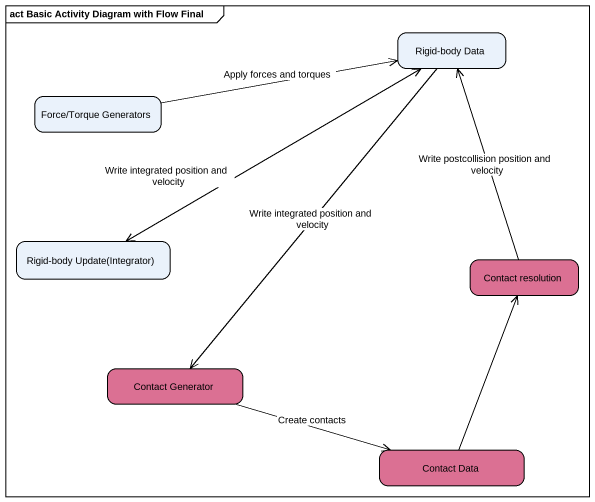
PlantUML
@startuml
mainframe act Basic Activity Diagram with Flow Final
hide empty description
state "Rigid-body Data" as Rigid_body_Data
state "Force/Torque Generators" as Force_Torque_Generators
state "Rigid-body Update(Integrator)" as Rigid_body_Update_Integrator
state "Contact resolution" as Contact_resolution #DB7093
state "Contact Generator" as Contact_Generator #DB7093
state "Contact Data" as Contact_Data #DB7093
Rigid_body_Data -left-> Rigid_body_Update_Integrator
Rigid_body_Data --> Contact_Generator : Write integrated position and velocity
Force_Torque_Generators -right-> Rigid_body_Data : Apply forces and torques
Rigid_body_Update_Integrator -right-> Rigid_body_Data : Write integrated position and velocity
Contact_resolution -up-> Rigid_body_Data : Write postcollision position and velocity
Contact_Generator -right-> Contact_Data : Create contacts
Contact_Data -up-> Contact_resolution
@enduml
